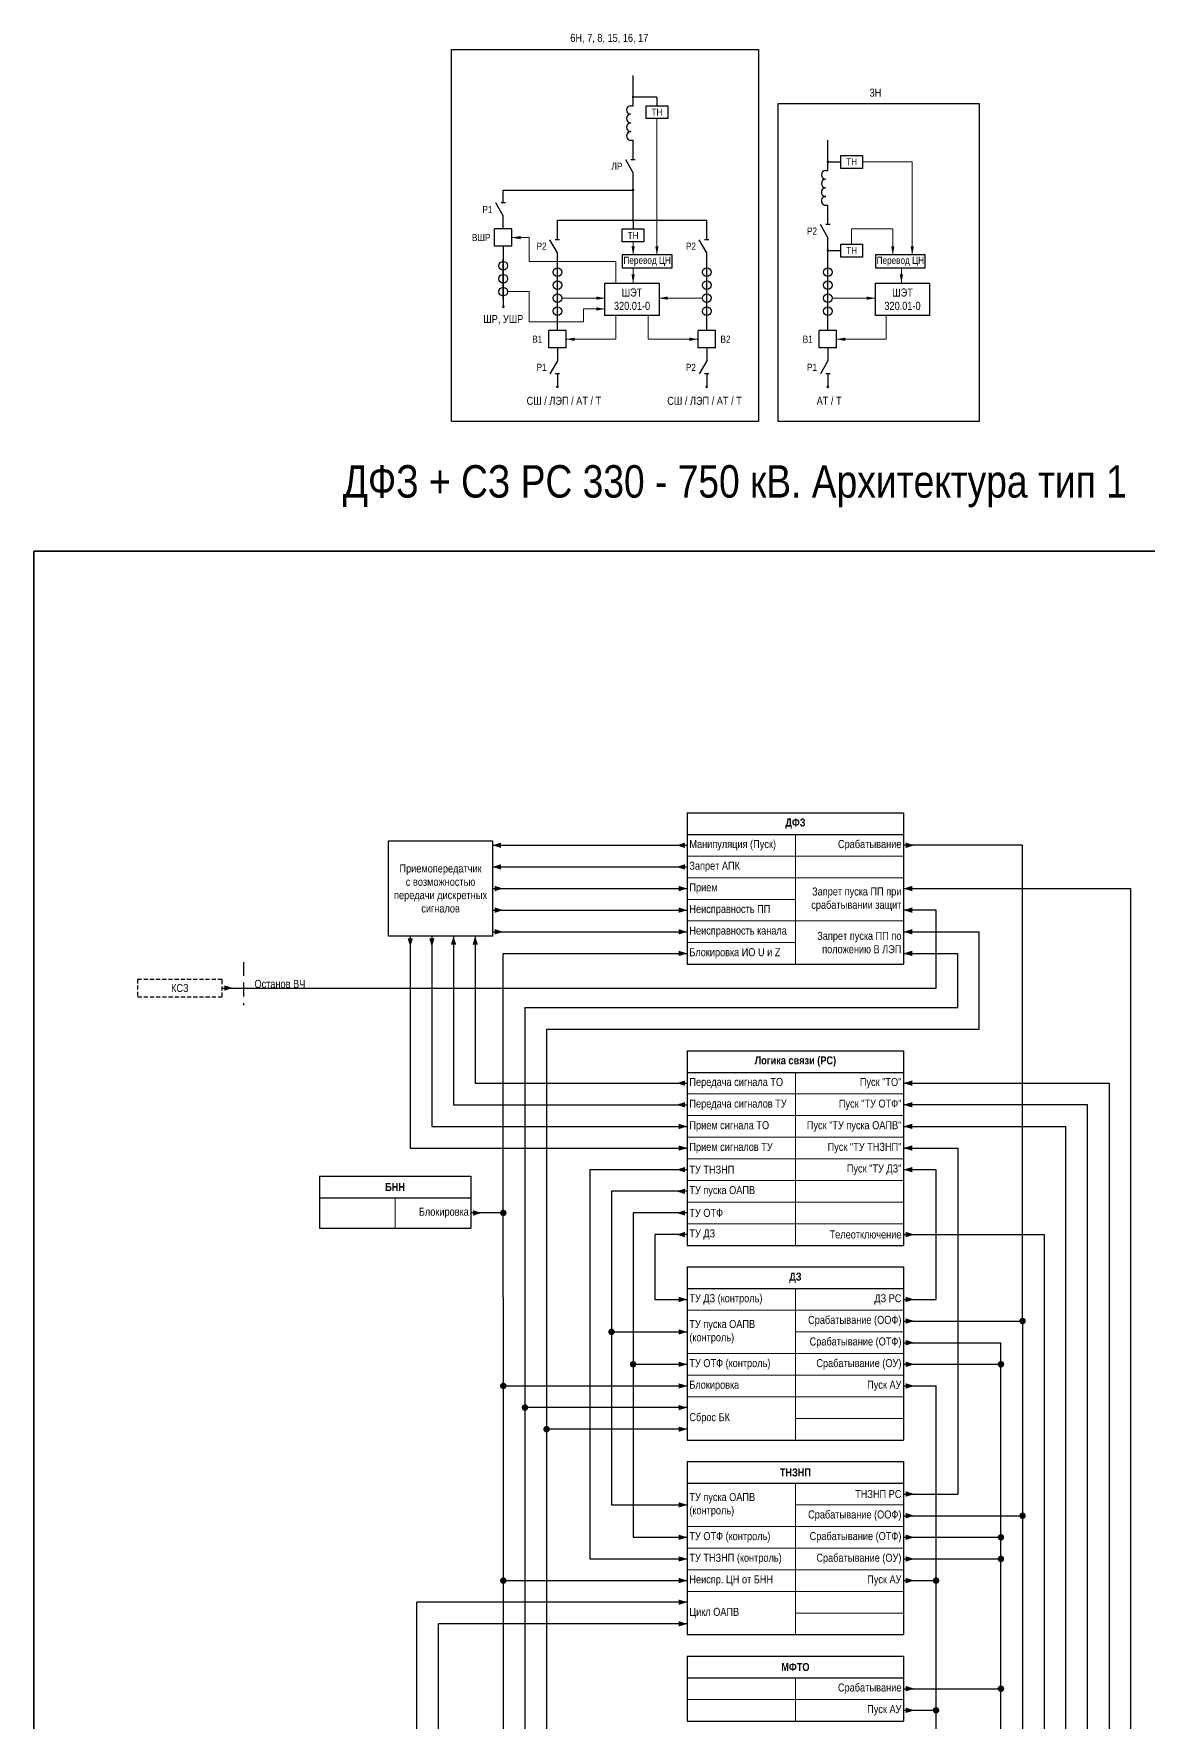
# Model space of a CAD drawing. Header units: millimetres. Extents: x -14593 to 14732, y -17400 to 5232.
# Drawn here: x 3248 to 3763, y -12466 to -11685 of the extents above; entities that cross this region are included whole.
import ezdxf
from ezdxf.enums import TextEntityAlignment as Align

# ---------------------------------------------------------------- set-up
doc = ezdxf.new("R2010")
doc.units = ezdxf.units.MM
doc.linetypes.add('штриховая2', pattern=[9.525, 6.35, -3.175])
for name, color, linetype, lineweight in [('Основная', 7, 'Continuous', 30), ('Отключение_включение', 1, 'Continuous', 30), ('Тонкая', 7, 'Continuous', 18), ('Цепи внешние', 84, 'Continuous', 30), ('Цепи внутренние', 5, 'Continuous', 30)]:
    doc.layers.add(name, color=color, linetype=linetype, lineweight=lineweight)
doc.layers.add('Рамка', color=8, linetype='Continuous', lineweight=35, plot=False)
doc.styles.add('Narrow', font='ARIALN.TTF')
doc.styles.add('Вывод', font='tahoma.ttf', dxfattribs={"height": 2.5})
doc.styles.add('Компонент', font='ARIALN.TTF', dxfattribs={"height": 3.5})
doc.styles.add('Табл дан', font='ARIALN.TTF')
doc.styles.add('Табл загол', font='ARIALNB.TTF')

# ---------------------------------------------------------------- blocks, each defined once
blk = doc.blocks.new('*T103')
at = {"layer": 'Основная', "color": 0, "linetype": 'ByBlock', "lineweight": -2, "transparency": 16777216}
for p, q in [((0, 0), (100, 0)), ((0, 0), (0, -10)), ((100, 0), (100, -10))]:
    blk.add_line(p, q, dxfattribs=at)
at = {"layer": 'Основная', "color": 0, "linetype": 'ByBlock', "lineweight": 30, "transparency": 16777216}
for p, q in [((0, -10), (100, -10)), ((0, -10), (0, -80)), ((100, -10), (100, -80)), ((0, -80), (100, -80))]:
    blk.add_line(p, q, dxfattribs=at)
at = {"layer": 'Основная', "color": 0, "linetype": 'ByBlock', "lineweight": 18, "transparency": 16777216}
for p, q in [((50, -10), (50, -80)), ((0, -20), (100, -20)), ((50, -30), (100, -30)), ((0, -40), (100, -40)), ((0, -50), (100, -50)), ((0, -60), (100, -60)), ((50, -70), (100, -70))]:
    blk.add_line(p, q, dxfattribs=at)
at = {"layer": 'Основная', "color": 0, "transparency": 16777216, "char_height": 3.7}
for s, insert, width, attachment_point, style in [('{\\C256;ДЗ}', (50, -5), 97, 5, 'Табл загол'), ('ТУ ДЗ (контроль)', (1, -15), 48, 4, 'Табл дан'), ('ДЗ РС', (99, -15), 48, 6, 'Табл дан'), ('Срабатывание (ООФ)', (99, -25), 48, 6, 'Табл дан'), ('ТУ пуска ОАПВ (контроль)', (1, -30), 48, 4, 'Табл дан'), ('Срабатывание (ОТФ)', (99, -35), 48, 6, 'Табл дан'), ('ТУ ОТФ (контроль)', (1, -45), 48, 4, 'Табл дан'), ('Срабатывание (ОУ)', (99, -45), 48, 6, 'Табл дан'), ('{\\C256;Блокировка}', (1, -55), 48, 4, 'Табл дан'), ('Пуск АУ', (99, -55), 48, 6, 'Табл дан'), ('Сброс БК', (1, -70), 48, 4, 'Табл дан')]:
    blk.add_mtext(s, dxfattribs=dict(at, insert=insert, width=width, attachment_point=attachment_point, style=style))
blk = doc.blocks.new('*T104')
at = {"layer": 'Основная', "color": 0, "linetype": 'ByBlock', "lineweight": -2, "transparency": 16777216}
for p, q in [((0, 0), (100, 0)), ((0, 0), (0, -10)), ((100, 0), (100, -10))]:
    blk.add_line(p, q, dxfattribs=at)
at = {"layer": 'Основная', "color": 0, "linetype": 'ByBlock', "lineweight": 30, "transparency": 16777216}
for p, q in [((0, -10), (100, -10)), ((0, -10), (0, -80)), ((100, -10), (100, -80)), ((0, -80), (100, -80))]:
    blk.add_line(p, q, dxfattribs=at)
at = {"layer": 'Основная', "color": 0, "linetype": 'ByBlock', "lineweight": 18, "transparency": 16777216}
for p, q in [((50, -10), (50, -80)), ((50, -20), (100, -20)), ((0, -30), (100, -30)), ((0, -40), (100, -40)), ((0, -50), (100, -50)), ((0, -60), (100, -60)), ((50, -70), (100, -70))]:
    blk.add_line(p, q, dxfattribs=at)
at = {"layer": 'Основная', "color": 0, "transparency": 16777216, "char_height": 3.7}
for s, insert, width, attachment_point, style in [('{\\C256;ТНЗНП}', (50, -5), 97, 5, 'Табл загол'), ('ТУ пуска ОАПВ (контроль)', (1, -20), 48, 4, 'Табл дан'), ('ТНЗНП РС', (99, -15), 48, 6, 'Табл дан'), ('Срабатывание (ООФ)', (99, -25), 48, 6, 'Табл дан'), ('ТУ ОТФ (контроль)', (1, -35), 48, 4, 'Табл дан'), ('Срабатывание (ОТФ)', (99, -35), 48, 6, 'Табл дан'), ('ТУ ТНЗНП (контроль)', (1, -45), 48, 4, 'Табл дан'), ('Срабатывание (ОУ)', (99, -45), 48, 6, 'Табл дан'), ('{\\C256;Неиспр. ЦН от БНН}', (1, -55), 48, 4, 'Табл дан'), ('Пуск АУ', (99, -55), 48, 6, 'Табл дан'), ('Цикл ОАПВ', (1, -70), 48, 4, 'Табл дан')]:
    blk.add_mtext(s, dxfattribs=dict(at, insert=insert, width=width, attachment_point=attachment_point, style=style))
blk = doc.blocks.new('*T105')
at = {"layer": 'Основная', "color": 0, "linetype": 'ByBlock', "lineweight": -2, "transparency": 16777216}
for p, q in [((0, 0), (100, 0)), ((0, 0), (0, -10)), ((100, 0), (100, -10))]:
    blk.add_line(p, q, dxfattribs=at)
at = {"layer": 'Основная', "color": 0, "linetype": 'ByBlock', "lineweight": 30, "transparency": 16777216}
for p, q in [((0, -10), (100, -10)), ((0, -10), (0, -30)), ((100, -10), (100, -30)), ((0, -30), (100, -30))]:
    blk.add_line(p, q, dxfattribs=at)
at = {"layer": 'Основная', "color": 0, "linetype": 'ByBlock', "lineweight": 18, "transparency": 16777216}
for p, q in [((50, -10), (50, -30)), ((0, -20), (100, -20))]:
    blk.add_line(p, q, dxfattribs=at)
at = {"layer": 'Основная', "color": 0, "transparency": 16777216, "char_height": 3.7}
for s, insert, width, attachment_point, style in [('{\\C256;МФТО}', (50, -5), 97, 5, 'Табл загол'), ('Срабатывание ', (99, -15), 48, 6, 'Табл дан'), ('Пуск АУ', (99, -25), 48, 6, 'Табл дан')]:
    blk.add_mtext(s, dxfattribs=dict(at, insert=insert, width=width, attachment_point=attachment_point, style=style))
blk = doc.blocks.new('Point')
at = {"layer": 'Основная', "color": 0, "const_width": 1.5}
blk.add_lwpolyline([(-0.75, 0, 1), (0.75, 0, 1)], format="xyb", close=True, dxfattribs=at)
blk = doc.blocks.new('*T101')
at = {"layer": 'Основная', "color": 0, "linetype": 'ByBlock', "lineweight": -2, "transparency": 16777216}
for p, q in [((0, 0), (100, 0)), ((0, 0), (0, -10)), ((100, 0), (100, -10))]:
    blk.add_line(p, q, dxfattribs=at)
at = {"layer": 'Основная', "color": 0, "linetype": 'ByBlock', "lineweight": 30, "transparency": 16777216}
for p, q in [((0, -10), (100, -10)), ((0, -10), (0, -90)), ((100, -10), (100, -90)), ((0, -90), (100, -90))]:
    blk.add_line(p, q, dxfattribs=at)
at = {"layer": 'Основная', "color": 0, "linetype": 'ByBlock', "lineweight": 18, "transparency": 16777216}
for p, q in [((50, -10), (50, -90)), ((0, -20), (100, -20)), ((0, -30), (100, -30)), ((0, -40), (100, -40)), ((0, -50), (100, -50)), ((0, -60), (100, -60)), ((0, -70), (100, -70)), ((0, -80), (100, -80))]:
    blk.add_line(p, q, dxfattribs=at)
at = {"layer": 'Основная', "color": 0, "transparency": 16777216, "char_height": 3.7}
for s, insert, width, attachment_point, style in [('Логика связи (РС)', (50, -5), 97, 5, 'Табл загол'), ('Передача сигнала ТО ', (1, -15), 48, 4, 'Табл дан'), ('Пуск "ТО"', (99, -15), 48, 6, 'Табл дан'), ('Передача сигналов ТУ', (1, -25), 48, 4, 'Табл дан'), ('Пуск "ТУ ОТФ"', (99, -25), 48, 6, 'Табл дан'), ('Прием сигнала ТО ', (1, -35), 48, 4, 'Табл дан'), ('Пуск "ТУ пуска ОАПВ"', (99, -35), 48, 6, 'Табл дан'), ('Прием сигналов ТУ', (1, -45), 48, 4, 'Табл дан'), ('Пуск "ТУ ТНЗНП" ', (99, -45), 48, 6, 'Табл дан'), ('ТУ ТНЗНП', (1, -55), 48, 4, 'Табл дан'), ('Пуск "ТУ ДЗ"', (99, -55), 48, 6, 'Табл дан'), ('ТУ пуска ОАПВ', (1, -65), 48, 4, 'Табл дан'), ('ТУ ОТФ', (1, -75), 48, 4, 'Табл дан'), ('ТУ ДЗ', (1, -85), 48, 4, 'Табл дан'), ('Телеотключение', (99, -85), 48, 6, 'Табл дан')]:
    blk.add_mtext(s, dxfattribs=dict(at, insert=insert, width=width, attachment_point=attachment_point, style=style))
blk = doc.blocks.new('*T107')
at = {"layer": 'Основная', "color": 0, "linetype": 'ByBlock', "lineweight": -2, "transparency": 16777216}
for p, q in [((0, 0), (100, 0)), ((0, 0), (0, -10)), ((100, 0), (100, -10))]:
    blk.add_line(p, q, dxfattribs=at)
at = {"layer": 'Основная', "color": 0, "linetype": 'ByBlock', "lineweight": 30, "transparency": 16777216}
for p, q in [((0, -10), (100, -10)), ((0, -10), (0, -70)), ((100, -10), (100, -70)), ((0, -70), (100, -70))]:
    blk.add_line(p, q, dxfattribs=at)
at = {"layer": 'Основная', "color": 0, "linetype": 'ByBlock', "lineweight": 18, "transparency": 16777216}
for p, q in [((50, -10), (50, -70)), ((0, -20), (100, -20)), ((0, -30), (100, -30)), ((0, -40), (50, -40)), ((0, -50), (100, -50)), ((0, -60), (50, -60))]:
    blk.add_line(p, q, dxfattribs=at)
at = {"layer": 'Основная', "color": 0, "transparency": 16777216, "char_height": 3.7}
for s, insert, width, attachment_point, style in [('ДФЗ', (50, -5), 97, 5, 'Табл загол'), ('{\\C256;Манипуляция (Пуск)\\P}', (1, -15), 48, 4, 'Табл дан'), ('Срабатывание ', (99, -15), 48, 6, 'Табл дан'), ('{\\C256;Запрет АПК\\P}', (1, -25), 48, 4, 'Табл дан'), ('{\\C256;Прием\\P}', (1, -35), 48, 4, 'Табл дан'), ('{\\C256;Запрет пуска ПП при срабатывании защит}', (99, -40), 48, 6, 'Табл дан'), ('{\\C256;Неисправность ПП\\P}', (1, -45), 48, 4, 'Табл дан'), ('{\\C256;Неисправность канала\\P}', (1, -55), 48, 4, 'Табл дан'), ('{\\C256;Запрет пуска ПП по положению В ЛЭП}', (99, -60), 48, 6, 'Табл дан'), ('Блокировка ИО U и Z', (1, -65), 48, 4, 'Табл дан')]:
    blk.add_mtext(s, dxfattribs=dict(at, insert=insert, width=width, attachment_point=attachment_point, style=style))
blk = doc.blocks.new('*U80')
at = {"color": 0, "linetype": 'ByBlock'}
for p, q in [((0, 0), (-8, 0)), ((-8, -8), (-8, 0)), ((0, -8), (0, 0)), ((0, -8), (-8, -8))]:
    blk.add_line(p, q, dxfattribs=at)
at = {"layer": 'Основная', "style": 'Компонент'}
blk.add_attdef('ОУ', text='', height=3.5, dxfattribs=at).set_placement((-15, -3), align=Align.MIDDLE_CENTER)
blk = doc.blocks.new('*U18')
at = {"color": 0, "linetype": 'ByBlock'}
blk.add_line((0, 0), (6, 3.43), dxfattribs=at)
blk = doc.blocks.new('*U10')
at = {"color": 0}
blk.add_line((0, -1), (0, 1), dxfattribs=at)
blk = doc.blocks.new('*U79')
at = {"color": 0, "linetype": 'ByBlock'}
for p, q in [((0, 3), (0, 9)), ((0, -9), (0, -3))]:
    blk.add_line(p, q, dxfattribs=at)
at = {"color": 0, "linetype": 'ByBlock', "ltscale": 0.25, "rotation": 89.99999999999999}
for name, p in [('*U18', (0, -3)), ('*U10', (0, 3))]:
    blk.add_blockref(name, p, dxfattribs=at)
at = {"layer": 'Основная'}
for tag, height, style, p in [('В1', 2.5, 'Вывод', (2, 7)), ('ОУ', 3.5, 'Компонент', (-12, 0)), ('В2', 2.5, 'Вывод', (2, -7))]:
    blk.add_attdef(tag, text='', height=height, dxfattribs=dict(at, style=style)).set_placement(p, align=Align.MIDDLE_CENTER)
blk = doc.blocks.new('*U81')
at = {"color": 0, "linetype": 'ByBlock'}
for p, q in [((0, 9), (0, 3)), ((0, -3), (0, -9))]:
    blk.add_line(p, q, dxfattribs=at)
at = {"color": 0, "linetype": 'ByBlock', "ltscale": 0.25, "xscale": -1, "rotation": 90}
for name, p in [('*U18', (0, 3)), ('*U10', (0, -3))]:
    blk.add_blockref(name, p, dxfattribs=at)
at = {"layer": 'Основная'}
for tag, height, style, p in [('В2', 2.5, 'Вывод', (2, 7)), ('ОУ', 3.5, 'Компонент', (-12, 0)), ('В1', 2.5, 'Вывод', (2, -7))]:
    blk.add_attdef(tag, text='', height=height, dxfattribs=dict(at, style=style)).set_placement(p, align=Align.MIDDLE_CENTER)
blk = doc.blocks.new('*U86')
at = {"linetype": 'ByBlock'}
blk.add_circle((0, 0), 2, dxfattribs=at)
at = {"layer": 'Основная', "color": 0, "linetype": 'ByBlock', "lineweight": -2}
blk.add_line((0, -3), (0, 3), dxfattribs=at)
at = {"layer": 'Основная', "linetype": 'ByBlock', "style": 'Компонент'}
blk.add_attdef('ОУ', text='', height=3.5, dxfattribs=at).set_placement((-6, 0), align=Align.MIDDLE_CENTER)
blk = doc.blocks.new('*U83')
at = {"ltscale": 0.25}
for p, q in [((0, 8), (1, 8)), ((0, -8), (1, -8))]:
    blk.add_line(p, q, dxfattribs=at)
for centre, major_axis, start_param, end_param in [((0, 6), (0, -2), 3.141593, 6.283185), ((0, -2), (-2, 0), 4.712389, 7.853982), ((0, 2), (0, -2), 3.141593, 6.283185), ((0, -6), (-2, 0), 4.712389, 7.853982)]:
    blk.add_ellipse(centre, major_axis=major_axis, ratio=1, start_param=start_param, end_param=end_param, dxfattribs=at)
at = {"layer": 'Основная'}
for tag, height, style, p in [('ОУ', 3.5, 'Компонент', (-6, 0)), ('В1', 2.5, 'Вывод', (5, 6)), ('В2', 2.5, 'Вывод', (5, -6))]:
    blk.add_attdef(tag, text='', height=height, dxfattribs=dict(at, style=style)).set_placement(p, align=Align.MIDDLE_CENTER)
blk = doc.blocks.new('*T159')
at = {"layer": 'Основная', "color": 0, "linetype": 'ByBlock', "lineweight": -2, "transparency": 16777216}
for p, q in [((0, 0), (70, 0)), ((0, 0), (0, -10)), ((70, 0), (70, -10))]:
    blk.add_line(p, q, dxfattribs=at)
at = {"layer": 'Основная', "color": 0, "linetype": 'ByBlock', "lineweight": 30, "transparency": 16777216}
for p, q in [((0, -10), (70, -10)), ((0, -10), (0, -24)), ((70, -10), (70, -24)), ((0, -24), (70, -24))]:
    blk.add_line(p, q, dxfattribs=at)
at = {"layer": 'Основная', "color": 0, "linetype": 'ByBlock', "lineweight": 18, "transparency": 16777216}
blk.add_line((35, -10), (35, -24), dxfattribs=at)
at = {"layer": 'Основная', "color": 0, "transparency": 16777216, "char_height": 3.7}
for s, insert, width, attachment_point, style in [('{\\C256;БНН}', (35, -5), 67, 5, 'Табл загол'), ('Блокировка', (69, -17), 33, 6, 'Табл дан')]:
    blk.add_mtext(s, dxfattribs=dict(at, insert=insert, width=width, attachment_point=attachment_point, style=style))

msp = doc.modelspace()

# ---------------------------------------------------------------- linework, layer by layer
at = {"layer": 'Основная', "color": 3}
for points in [[(3441, -11692), (3583, -11692), (3583, -11864), (3441, -11864)], [(3592, -11717), (3685, -11717), (3685, -11864), (3592, -11864)]]:
    msp.add_lwpolyline(points, close=True, dxfattribs=at)
at = {"layer": 'Основная'}
for points in [[(3525, -11718), (3525, -11704)], [(3536, -11714), (3525, -11714)], [(3536, -11714), (3536, -11718)], [(3525, -11737), (3525, -11734)], [(3615, -11748), (3615, -11734)], [(3615, -11744), (3621, -11744)], [(3465, -11757), (3525, -11757)], [(3525, -11771), (3525, -11755)], [(3615, -11767), (3615, -11764)], [(3490, -11774), (3490, -11771)], [(3490, -11771), (3559, -11771)], [(3525, -11771), (3525, -11775)], [(3559, -11774), (3559, -11771)], [(3465, -11783), (3465, -11811)], [(3615, -11785), (3621, -11785)], [(3615, -11792), (3615, -11785)], [(3490, -11822), (3490, -11816)], [(3559, -11822), (3559, -11816)], [(3615, -11822), (3615, -11816)]]:
    msp.add_lwpolyline(points, dxfattribs=at)
at = {"layer": 'Основная', "ltscale": 0.25, "const_width": 0.6}
for points in [[(3524.7, -11714, 1), (3525.3, -11714, 1)], [(3524.7, -11714, 1), (3525.3, -11714, 1)], [(3614.7, -11744, 1), (3615.3, -11744, 1)], [(3614.7, -11744, 1), (3615.3, -11744, 1)], [(3524.7, -11757, 1), (3525.3, -11757, 1)], [(3524.7, -11757, 1), (3525.3, -11757, 1)], [(3524.7, -11771, 1), (3525.3, -11771, 1)], [(3524.7, -11771, 1), (3525.3, -11771, 1)], [(3614.7, -11785, 1), (3615.3, -11785, 1)], [(3614.7, -11785, 1), (3615.3, -11785, 1)], [(3464.7, -11811, 1), (3465.3, -11811, 1)], [(3489.7, -11848, 1), (3490.3, -11848, 1)], [(3558.7, -11848, 1), (3559.3, -11848, 1)], [(3614.7, -11848, 1), (3615.3, -11848, 1)]]:
    msp.add_lwpolyline(points, format="xyb", close=True, dxfattribs=at)
at = {"layer": 'Основная'}
for points in [[(3531, -11718), (3541, -11718), (3541, -11724), (3531, -11724)], [(3621, -11741), (3631, -11741), (3631, -11747), (3621, -11747)], [(3520, -11775), (3530, -11775), (3530, -11781), (3520, -11781)], [(3520, -11793), (3543, -11793), (3543, -11787), (3520, -11787)], [(3621, -11782), (3631, -11782), (3631, -11788), (3621, -11788)], [(3637, -11793), (3660, -11793), (3660, -11787), (3637, -11787)], [(3512, -11800), (3537, -11800), (3537, -11815), (3512, -11815)], [(3637, -11800), (3662, -11800), (3662, -11815), (3637, -11815)], [(3412, -12058), (3460, -12058), (3460, -12102), (3412, -12102)]]:
    msp.add_lwpolyline(points, close=True, dxfattribs=at)
at = {"layer": 'Отключение_включение', "ltscale": 0.3}
for points in [[(3655, -12060, 0, 2.5, 0), (3651, -12060, 0, 0, 0)], [(3452, -12102, 0, 2.5, 0), (3452, -12106, 0, 0, 0)], [(3432, -12107, 0, 2.5, 0), (3432, -12103, 0, 0, 0)], [(3545, -12170, 0, 2.5, 0), (3549, -12170, 0, 0, 0)], [(3650, -12170, 0, 2.5, 0), (3654, -12170, 0, 0, 0)], [(3550, -12190, 0, 2.5, 0), (3546, -12190, 0, 0, 0)], [(3655, -12240, 0, 2.5, 0), (3651, -12240, 0, 0, 0)], [(3655, -12280, 0, 2.5, 0), (3651, -12280, 0, 0, 0)], [(3655, -12290, 0, 2.5, 0), (3651, -12290, 0, 0, 0)], [(3655, -12300, 0, 2.5, 0), (3651, -12300, 0, 0, 0)], [(3655, -12370, 0, 2.5, 0), (3651, -12370, 0, 0, 0)], [(3655, -12380, 0, 2.5, 0), (3651, -12380, 0, 0, 0)], [(3655, -12390, 0, 2.5, 0), (3651, -12390, 0, 0, 0)], [(3655, -12450, 0, 2.5, 0), (3651, -12450, 0, 0, 0)]]:
    msp.add_lwpolyline(points, format="xyseb", dxfattribs=at)
for points in [[(3705, -12060), (3650, -12060)], [(3650, -12170), (3745, -12170)], [(3745, -12170), (3745, -12580)], [(3650, -12240), (3715, -12240)], [(3715, -12240), (3715, -12643)], [(3705, -12280), (3705, -12653)], [(3695, -12665), (3695, -12290)], [(3650, -12370), (3705, -12370)], [(3650, -12380), (3695, -12380), (3695, -12380)], [(3650, -12450), (3695, -12450)]]:
    msp.add_lwpolyline(points, dxfattribs=at)
at = {"layer": 'Отключение_включение'}
for points in [[(3705, -12280), (3705, -12060)], [(3432, -12102), (3432, -12190)], [(3452, -12102), (3452, -12170)], [(3452, -12170), (3550, -12170)], [(3432, -12190), (3550, -12190)], [(3650, -12280), (3705, -12280)], [(3650, -12290), (3695, -12290)], [(3650, -12300), (3695, -12300)], [(3650, -12390), (3695, -12390)]]:
    msp.add_lwpolyline(points, dxfattribs=at)
at = {"layer": 'Рамка', "color": 1}
msp.add_lwpolyline([(3248, -11924), (4054, -11924), (4054, -12950), (3248, -12950)], close=True, dxfattribs=at)
at = {"layer": 'Тонкая'}
for points in [[(3536, -11724), (3536, -11787)], [(3631, -11744), (3654, -11744)], [(3654, -11744), (3654, -11787)], [(3477, -11779), (3469, -11779)], [(3477, -11790), (3477, -11779)], [(3525, -11781), (3525, -11787)], [(3645, -11775), (3626, -11775)], [(3626, -11775), (3626, -11782)], [(3645, -11787), (3645, -11775)], [(3477, -11790), (3517, -11790)], [(3517, -11790), (3517, -11800)], [(3525, -11793), (3525, -11800)], [(3649, -11793), (3649, -11800)], [(3477, -11804), (3467, -11804)], [(3477, -11818), (3477, -11804)], [(3492, -11807), (3512, -11807)], [(3512, -11812), (3502, -11812)], [(3502, -11812), (3502, -11812), (3502, -11818)], [(3557, -11807), (3537, -11807)], [(3617, -11807), (3637, -11807)], [(3502, -11818), (3477, -11818)], [(3517, -11815), (3517, -11826), (3494, -11826)], [(3532, -11815), (3532, -11826), (3555, -11826)], [(3642, -11815), (3642, -11826), (3619, -11826)]]:
    msp.add_lwpolyline(points, dxfattribs=at)
at = {"layer": 'Тонкая', "ltscale": 0.3}
for points in [[(3469, -11779, 0, 1.5, 0), (3473, -11779, 0, 0, 0)], [(3525, -11787, 0, 1.5, 0), (3525, -11783, 0, 0, 0)], [(3536, -11787, 0, 1.5, 0), (3536, -11783, 0, 0, 0)], [(3645, -11787, 0, 1.5, 0), (3645, -11783, 0, 0, 0)], [(3654, -11787, 0, 1.5, 0), (3654, -11783, 0, 0, 0)], [(3525, -11800, 0, 1.5, 0), (3525, -11796, 0, 0, 0)], [(3649, -11800, 0, 1.5, 0), (3649, -11796, 0, 0, 0)], [(3512, -11807, 0, 1.5, 0), (3508, -11807, 0, 0, 0)], [(3512, -11812, 0, 1.5, 0), (3508, -11812, 0, 0, 0)], [(3537, -11807, 0, 1.5, 0), (3541, -11807, 0, 0, 0)], [(3637, -11807, 0, 1.5, 0), (3633, -11807, 0, 0, 0)], [(3494, -11826, 0, 1.5, 0), (3498, -11826, 0, 0, 0)], [(3555, -11826, 0, 1.5, 0), (3551, -11826, 0, 0, 0)], [(3619, -11826, 0, 1.5, 0), (3623, -11826, 0, 0, 0)]]:
    msp.add_lwpolyline(points, format="xyseb", dxfattribs=at)
at = {"layer": 'Цепи внешние', "ltscale": 0.3}
for points in [[(3650, -12090, 0, 2.5, 0), (3654, -12090, 0, 0, 0)], [(3650, -12100, 0, 2.5, 0), (3654, -12100, 0, 0, 0)], [(3650, -12110, 0, 2.5, 0), (3654, -12110, 0, 0, 0)], [(3340, -12126, 0, 2.5, 0), (3336, -12126, 0, 0, 0)], [(3550, -12320, 0, 2.5, 0), (3546, -12320, 0, 0, 0)], [(3550, -12330, 0, 2.5, 0), (3546, -12330, 0, 0, 0)], [(3550, -12410, 0, 2.5, 0), (3546, -12410, 0, 0, 0)], [(3550, -12420, 0, 2.5, 0), (3546, -12420, 0, 0, 0)]]:
    msp.add_lwpolyline(points, format="xyseb", dxfattribs=at)
at = {"layer": 'Цепи внешние'}
for points in [[(3665, -12090), (3650, -12090)], [(3665, -12126), (3665, -12090)], [(3650, -12100), (3685, -12100)], [(3685, -12145), (3685, -12100)], [(3650, -12110), (3675, -12110)], [(3675, -12135), (3675, -12110)], [(3335, -12126), (3665, -12126)], [(3475, -12135), (3675, -12135)], [(3485, -12145), (3685, -12145)], [(3550, -12410), (3425, -12410)], [(3425, -12707), (3425, -12410)], [(3435, -12747), (3435, -12420)], [(3550, -12420), (3435, -12420)]]:
    msp.add_lwpolyline(points, dxfattribs=at)
at = {"layer": 'Цепи внешние', "linetype": 'штриховая2', "ltscale": 0.3}
msp.add_lwpolyline([(3335, -12122), (3296, -12122), (3296, -12130), (3335, -12130)], close=True, dxfattribs=at)
at = {"layer": 'Цепи внешние', "ltscale": 0.3}
for points in [[(3475, -12135), (3475, -12717)], [(3485, -12145), (3485, -12757)], [(3550, -12320), (3475, -12320)], [(3550, -12330), (3485, -12330)]]:
    msp.add_lwpolyline(points, dxfattribs=at)
at = {"layer": 'Цепи внутренние', "ltscale": 0.3}
for points in [[(3460, -12060, 0, 2.5, 0), (3464, -12060, 0, 0, 0)], [(3545, -12060, 0, 2.5, 0), (3549, -12060, 0, 0, 0)], [(3460, -12070, 0, 2.5, 0), (3464, -12070, 0, 0, 0)], [(3545, -12070, 0, 2.5, 0), (3549, -12070, 0, 0, 0)], [(3465, -12080, 0, 2.5, 0), (3461, -12080, 0, 0, 0)], [(3550, -12080, 0, 2.5, 0), (3546, -12080, 0, 0, 0)], [(3650, -12080, 0, 2.5, 0), (3654, -12080, 0, 0, 0)], [(3465, -12090, 0, 2.5, 0), (3461, -12090, 0, 0, 0)], [(3550, -12090, 0, 2.5, 0), (3546, -12090, 0, 0, 0)], [(3442, -12102, 0, 2.5, 0), (3442, -12106, 0, 0, 0)], [(3465, -12100, 0, 2.5, 0), (3461, -12100, 0, 0, 0)], [(3550, -12100, 0, 2.5, 0), (3546, -12100, 0, 0, 0)], [(3422, -12107, 0, 2.5, 0), (3422, -12103, 0, 0, 0)], [(3550, -12110, 0, 2.5, 0), (3546, -12110, 0, 0, 0)], [(3545, -12180, 0, 2.5, 0), (3549, -12180, 0, 0, 0)], [(3650, -12180, 0, 2.5, 0), (3654, -12180, 0, 0, 0)], [(3650, -12190, 0, 2.5, 0), (3654, -12190, 0, 0, 0)], [(3550, -12200, 0, 2.5, 0), (3546, -12200, 0, 0, 0)], [(3650, -12200, 0, 2.5, 0), (3654, -12200, 0, 0, 0)], [(3545, -12210, 0, 2.5, 0), (3549, -12210, 0, 0, 0)], [(3650, -12210, 0, 2.5, 0), (3654, -12210, 0, 0, 0)], [(3545, -12220, 0, 2.5, 0), (3549, -12220, 0, 0, 0)], [(3455, -12230, 0, 2.5, 0), (3451, -12230, 0, 0, 0)], [(3545, -12230, 0, 2.5, 0), (3549, -12230, 0, 0, 0)], [(3545, -12240, 0, 2.5, 0), (3549, -12240, 0, 0, 0)], [(3550, -12270, 0, 2.5, 0), (3546, -12270, 0, 0, 0)], [(3655, -12270, 0, 2.5, 0), (3651, -12270, 0, 0, 0)], [(3550, -12285, 0, 2.5, 0), (3546, -12285, 0, 0, 0)], [(3550, -12300, 0, 2.5, 0), (3546, -12300, 0, 0, 0)], [(3550, -12310, 0, 2.5, 0), (3546, -12310, 0, 0, 0)], [(3655, -12310, 0, 2.5, 0), (3651, -12310, 0, 0, 0)], [(3655, -12360, 0, 2.5, 0), (3651, -12360, 0, 0, 0)], [(3550, -12365, 0, 2.5, 0), (3546, -12365, 0, 0, 0)], [(3550, -12380, 0, 2.5, 0), (3546, -12380, 0, 0, 0)], [(3550, -12390, 0, 2.5, 0), (3546, -12390, 0, 0, 0)], [(3550, -12400, 0, 2.5, 0), (3546, -12400, 0, 0, 0)], [(3655, -12400, 0, 2.5, 0), (3651, -12400, 0, 0, 0)], [(3655, -12460, 0, 2.5, 0), (3651, -12460, 0, 0, 0)]]:
    msp.add_lwpolyline(points, format="xyseb", dxfattribs=at)
at = {"layer": 'Цепи внутренние'}
for points in [[(3460, -12060), (3550, -12060)], [(3460, -12070), (3550, -12070)], [(3460, -12080), (3550, -12080)], [(3650, -12080), (3755, -12080)], [(3755, -12570), (3755, -12080)], [(3460, -12090), (3550, -12090)], [(3460, -12100), (3550, -12100)], [(3422, -12102), (3422, -12200)], [(3442, -12102), (3442, -12180)], [(3465, -12110), (3550, -12110)], [(3465, -12269), (3465, -12110)], [(3442, -12180), (3550, -12180)], [(3422, -12200), (3550, -12200)], [(3665, -12210), (3650, -12210)], [(3665, -12270), (3665, -12210)], [(3535, -12240), (3535, -12270)], [(3465, -12269), (3465, -12314)], [(3535, -12270), (3550, -12270)], [(3650, -12270), (3665, -12270)], [(3465, -12310), (3550, -12310)], [(3650, -12310), (3665, -12310)], [(3665, -12530), (3665, -12310)], [(3465, -12314), (3465, -12691)], [(3465, -12400), (3550, -12400)], [(3650, -12400), (3665, -12400)], [(3650, -12460), (3665, -12460)]]:
    msp.add_lwpolyline(points, dxfattribs=at)
at = {"layer": 'Цепи внутренние', "linetype": 'штриховая2'}
msp.add_lwpolyline([(3345, -12114), (3345, -12134)], dxfattribs=at)
at = {"layer": 'Цепи внутренние', "ltscale": 0.3}
for points in [[(3735, -12180), (3650, -12180)], [(3735, -12590), (3735, -12180)], [(3650, -12190), (3725, -12190)], [(3725, -12600), (3725, -12190)], [(3650, -12200), (3675, -12200)], [(3675, -12200), (3675, -12360)], [(3505, -12210), (3505, -12390)], [(3550, -12210), (3505, -12210)], [(3515, -12220), (3515, -12365)], [(3550, -12220), (3515, -12220)], [(3465, -12230), (3450, -12230)], [(3525, -12230), (3525, -12380)], [(3550, -12230), (3525, -12230)], [(3550, -12240), (3535, -12240)], [(3515, -12285), (3550, -12285)], [(3525, -12300), (3550, -12300)], [(3515, -12365), (3550, -12365)], [(3650, -12360), (3675, -12360)], [(3525, -12380), (3550, -12380)], [(3505, -12390), (3550, -12390)]]:
    msp.add_lwpolyline(points, dxfattribs=at)

# ---------------------------------------------------------------- block references
for name, p in [('*T107', (3550, -12045)), ('*T101', (3550, -12155)), ('*T159', (3380, -12213)), ('*T103', (3550, -12255)), ('*T104', (3550, -12345)), ('*T105', (3550, -12435))]:
    msp.add_blockref(name, p)
at = {"layer": 'Основная', "ltscale": 0.35}
for p in [(3524, -11726), (3614, -11756)]:
    msp.add_blockref('*U83', p, dxfattribs=at)
at = {"layer": 'Основная', "ltscale": 0.25}
for name, p in [('*U79', (3525, -11746)), ('*U79', (3465, -11766)), ('*U79', (3615, -11776)), ('*U80', (3469, -11775)), ('*U79', (3490, -11783)), ('*U79', (3559, -11783)), ('*U86', (3465, -11792)), ('*U86', (3465, -11798)), ('*U86', (3490, -11795)), ('*U86', (3559, -11795)), ('*U86', (3615, -11795)), ('*U86', (3465, -11804)), ('*U86', (3490, -11801)), ('*U86', (3490, -11807)), ('*U86', (3559, -11801)), ('*U86', (3559, -11807)), ('*U86', (3615, -11801)), ('*U86', (3615, -11807)), ('*U86', (3490, -11813)), ('*U86', (3559, -11813)), ('*U86', (3615, -11813)), ('*U80', (3494, -11822)), ('*U80', (3563, -11822)), ('*U80', (3619, -11822)), ('*U81', (3490, -11839)), ('*U81', (3559, -11839)), ('*U81', (3615, -11839))]:
    msp.add_blockref(name, p, dxfattribs=at)
at = {"layer": 'Отключение_включение'}
for p in [(3705, -12280), (3695, -12300), (3705, -12370), (3695, -12380), (3695, -12390), (3695, -12450)]:
    msp.add_blockref('Point', p, dxfattribs=at)
at = {"layer": 'Цепи внешние'}
for p in [(3475, -12320), (3485, -12330)]:
    msp.add_blockref('Point', p, dxfattribs=at)
at = {"layer": 'Цепи внутренние'}
for p in [(3465, -12230), (3515, -12285), (3525, -12300), (3465, -12310), (3465, -12400), (3665, -12400), (3665, -12460)]:
    msp.add_blockref('Point', p, dxfattribs=at)

# ---------------------------------------------------------------- texts
at = {"layer": 'Основная', "style": 'Narrow'}
for s, p in [('ЛР', (3520, -11746)), ('Р1', (3460, -11766)), ('ВШР', (3459, -11779)), ('Р2', (3485, -11783)), ('Р2', (3554, -11783)), ('Р2', (3610, -11776)), ('В1', (3483, -11826)), ('В2', (3570, -11826)), ('В1', (3608, -11826)), ('Р1', (3485, -11839)), ('Р2', (3554, -11839)), ('Р1', (3610, -11839))]:
    msp.add_text(s, height=3.3, dxfattribs=at).set_placement(p, align=Align.MIDDLE_RIGHT)
at = {"layer": 'Основная', "color": 3, "char_height": 3.7, "attachment_point": 5, "style": 'Narrow'}
for s, insert, width in [('6Н, 7, 8, 15, 16, 17', (3514, -11687), 60), ('3Н', (3637, -11712), 45)]:
    msp.add_mtext(s, dxfattribs=dict(at, insert=insert, width=width))
at = {"layer": 'Основная', "style": 'Narrow'}
for s, insert, char_height, width, attachment_point in [('ТН', (3536, -11721), 3.3, 10, 5), ('ТН', (3626, -11744), 3.3, 10, 5), ('ТН', (3525, -11778), 3.3, 10, 5), ('Перевод ЦН', (3531.5, -11790), 3.3, 23, 5), ('ТН', (3626, -11785), 3.3, 10, 5), ('Перевод ЦН', (3648.5, -11790), 3.3, 23, 5), ('ШЭТ 320.01-0', (3524.5, -11807.5), 3.7, 25, 5), ('ШЭТ 320.01-0', (3649.5, -11807.5), 3.7, 25, 5), ('ШР, УШР', (3465, -11817), 3.7, 26.5, 5), ('СШ / ЛЭП / АТ / Т', (3493, -11854.5), 3.7, 49, 5), ('СШ / ЛЭП / АТ / Т', (3558, -11854.5), 3.7, 49, 5), (' АТ / Т', (3615, -11854.5), 3.7, 33.5, 5), ('ДФЗ + СЗ РС 330 - 750 кВ. Архитектура тип 1', (3572, -11894), 15, 757, 5), ('Приемопередатчик\\Pс возможностью передачи дискретных сигналов', (3436, -12080), 3.7, 48, 5), ('КСЗ', (3315.5, -12126), 3.7, 39, 5), ('Останов ВЧ', (3350, -12126), 3.7, 65, 7)]:
    msp.add_mtext(s, dxfattribs=dict(at, insert=insert, char_height=char_height, width=width, attachment_point=attachment_point))

doc.saveas('drawing.dxf')
